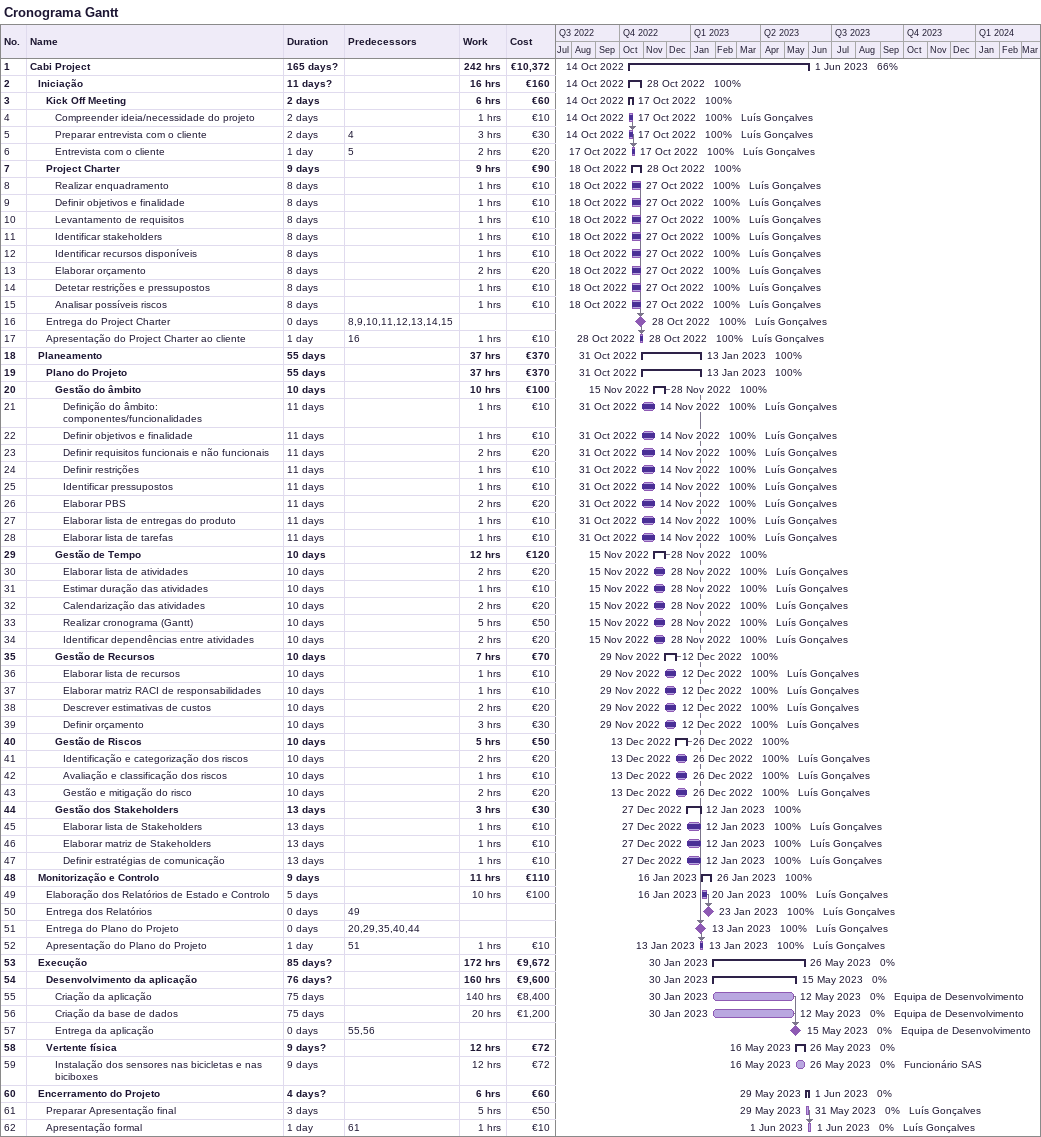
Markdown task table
Cronograma Gantt

| ID | Level | Task | Duration | Start | Finish | Predecessors | Resources | % complete | Work (h) | Cost (€) |
|---|---|---|---|---|---|---|---|---|---|---|
| 1 | 1 | **Cabi Project** | 165d? | 2022-10-14 | 2023-06-01 |  |  | 66 | 242 | 10372 |
| 2 | 2 | **Iniciação** | 11d? | 2022-10-14 | 2022-10-28 |  |  | 100 | 16 | 160 |
| 3 | 3 | **Kick Off Meeting** | 2d | 2022-10-14 | 2022-10-17 |  |  | 100 | 6 | 60 |
| 4 | 4 | Compreender ideia/necessidade do projeto | 2d | 2022-10-14 | 2022-10-17 |  | Luís Gonçalves | 100 | 1 | 10 |
| 5 | 4 | Preparar entrevista com o cliente | 2d | 2022-10-14 | 2022-10-17 | 4 | Luís Gonçalves | 100 | 3 | 30 |
| 6 | 4 | Entrevista com o cliente | 1d | 2022-10-17 | 2022-10-17 | 5 | Luís Gonçalves | 100 | 2 | 20 |
| 7 | 3 | **Project Charter** | 9d | 2022-10-18 | 2022-10-28 |  |  | 100 | 9 | 90 |
| 8 | 4 | Realizar enquadramento | 8d | 2022-10-18 | 2022-10-27 |  | Luís Gonçalves | 100 | 1 | 10 |
| 9 | 4 | Definir objetivos e finalidade | 8d | 2022-10-18 | 2022-10-27 |  | Luís Gonçalves | 100 | 1 | 10 |
| 10 | 4 | Levantamento de requisitos | 8d | 2022-10-18 | 2022-10-27 |  | Luís Gonçalves | 100 | 1 | 10 |
| 11 | 4 | Identificar stakeholders | 8d | 2022-10-18 | 2022-10-27 |  | Luís Gonçalves | 100 | 1 | 10 |
| 12 | 4 | Identificar recursos disponíveis | 8d | 2022-10-18 | 2022-10-27 |  | Luís Gonçalves | 100 | 1 | 10 |
| 13 | 4 | Elaborar orçamento | 8d | 2022-10-18 | 2022-10-27 |  | Luís Gonçalves | 100 | 2 | 20 |
| 14 | 4 | Detetar restrições e pressupostos | 8d | 2022-10-18 | 2022-10-27 |  | Luís Gonçalves | 100 | 1 | 10 |
| 15 | 4 | Analisar possíveis riscos | 8d | 2022-10-18 | 2022-10-27 |  | Luís Gonçalves | 100 | 1 | 10 |
| 16 | 3 | Entrega do Project Charter | 0d | 2022-10-28 | 2022-10-28 | 8, 9, 10, 11, 12, 13, 14, 15 | Luís Gonçalves | 100 |  |  |
| 17 | 3 | Apresentação do Project Charter ao cliente | 1d | 2022-10-28 | 2022-10-28 | 16 | Luís Gonçalves | 100 | 1 | 10 |
| 18 | 2 | **Planeamento** | 55d | 2022-10-31 | 2023-01-13 |  |  | 100 | 37 | 370 |
| 19 | 3 | **Plano do Projeto** | 55d | 2022-10-31 | 2023-01-13 |  |  | 100 | 37 | 370 |
| 20 | 4 | **Gestão do âmbito** | 10d | 2022-11-15 | 2022-11-28 |  |  | 100 | 10 | 100 |
| 21 | 5 | Definição do âmbito: componentes/funcionalidades | 11d | 2022-10-31 | 2022-11-14 |  | Luís Gonçalves | 100 | 1 | 10 |
| 22 | 5 | Definir objetivos e finalidade | 11d | 2022-10-31 | 2022-11-14 |  | Luís Gonçalves | 100 | 1 | 10 |
| 23 | 5 | Definir requisitos funcionais e não funcionais | 11d | 2022-10-31 | 2022-11-14 |  | Luís Gonçalves | 100 | 2 | 20 |
| 24 | 5 | Definir restrições | 11d | 2022-10-31 | 2022-11-14 |  | Luís Gonçalves | 100 | 1 | 10 |
| 25 | 5 | Identificar pressupostos | 11d | 2022-10-31 | 2022-11-14 |  | Luís Gonçalves | 100 | 1 | 10 |
| 26 | 5 | Elaborar PBS | 11d | 2022-10-31 | 2022-11-14 |  | Luís Gonçalves | 100 | 2 | 20 |
| 27 | 5 | Elaborar lista de entregas do produto | 11d | 2022-10-31 | 2022-11-14 |  | Luís Gonçalves | 100 | 1 | 10 |
| 28 | 5 | Elaborar lista de tarefas | 11d | 2022-10-31 | 2022-11-14 |  | Luís Gonçalves | 100 | 1 | 10 |
| 29 | 4 | **Gestão de Tempo** | 10d | 2022-11-15 | 2022-11-28 |  |  | 100 | 12 | 120 |
| 30 | 5 | Elaborar lista de atividades | 10d | 2022-11-15 | 2022-11-28 |  | Luís Gonçalves | 100 | 2 | 20 |
| 31 | 5 | Estimar duração das atividades | 10d | 2022-11-15 | 2022-11-28 |  | Luís Gonçalves | 100 | 1 | 10 |
| 32 | 5 | Calendarização das atividades | 10d | 2022-11-15 | 2022-11-28 |  | Luís Gonçalves | 100 | 2 | 20 |
| 33 | 5 | Realizar cronograma (Gantt) | 10d | 2022-11-15 | 2022-11-28 |  | Luís Gonçalves | 100 | 5 | 50 |
| 34 | 5 | Identificar dependências entre atividades | 10d | 2022-11-15 | 2022-11-28 |  | Luís Gonçalves | 100 | 2 | 20 |
| 35 | 4 | **Gestão de Recursos** | 10d | 2022-11-29 | 2022-12-12 |  |  | 100 | 7 | 70 |
| 36 | 5 | Elaborar lista de recursos | 10d | 2022-11-29 | 2022-12-12 |  | Luís Gonçalves | 100 | 1 | 10 |
| 37 | 5 | Elaborar matriz RACI de responsabilidades | 10d | 2022-11-29 | 2022-12-12 |  | Luís Gonçalves | 100 | 1 | 10 |
| 38 | 5 | Descrever estimativas de custos | 10d | 2022-11-29 | 2022-12-12 |  | Luís Gonçalves | 100 | 2 | 20 |
| 39 | 5 | Definir orçamento | 10d | 2022-11-29 | 2022-12-12 |  | Luís Gonçalves | 100 | 3 | 30 |
| 40 | 4 | **Gestão de Riscos** | 10d | 2022-12-13 | 2022-12-26 |  |  | 100 | 5 | 50 |
| 41 | 5 | Identificação e categorização dos riscos | 10d | 2022-12-13 | 2022-12-26 |  | Luís Gonçalves | 100 | 2 | 20 |
| 42 | 5 | Avaliação e classificação dos riscos | 10d | 2022-12-13 | 2022-12-26 |  | Luís Gonçalves | 100 | 1 | 10 |
| 43 | 5 | Gestão e mitigação do risco | 10d | 2022-12-13 | 2022-12-26 |  | Luís Gonçalves | 100 | 2 | 20 |
| 44 | 4 | **Gestão dos Stakeholders** | 13d | 2022-12-27 | 2023-01-12 |  |  | 100 | 3 | 30 |
| 45 | 5 | Elaborar lista de Stakeholders | 13d | 2022-12-27 | 2023-01-12 |  | Luís Gonçalves | 100 | 1 | 10 |
| 46 | 5 | Elaborar matriz de Stakeholders | 13d | 2022-12-27 | 2023-01-12 |  | Luís Gonçalves | 100 | 1 | 10 |
| 47 | 5 | Definir estratégias de comunicação | 13d | 2022-12-27 | 2023-01-12 |  | Luís Gonçalves | 100 | 1 | 10 |
| 48 | 2 | **Monitorização e Controlo** | 9d | 2023-01-16 | 2023-01-26 |  |  | 100 | 11 | 110 |
| 49 | 3 | Elaboração dos Relatórios de Estado e Controlo | 5d | 2023-01-16 | 2023-01-20 |  | Luís Gonçalves | 100 | 10 | 100 |
| 50 | 3 | Entrega dos Relatórios | 0d | 2023-01-23 | 2023-01-23 | 49 | Luís Gonçalves | 100 |  |  |
| 51 | 3 | Entrega do Plano do Projeto | 0d | 2023-01-13 | 2023-01-13 | 20, 29, 35, 40, 44 | Luís Gonçalves | 100 |  |  |
| 52 | 3 | Apresentação do Plano do Projeto | 1d | 2023-01-13 | 2023-01-13 | 51 | Luís Gonçalves | 100 | 1 | 10 |
| 53 | 2 | **Execução** | 85d? | 2023-01-30 | 2023-05-26 |  |  | 0 | 172 | 9672 |
| 54 | 3 | **Desenvolvimento da aplicação** | 76d? | 2023-01-30 | 2023-05-15 |  |  | 0 | 160 | 9600 |
| 55 | 4 | Criação da aplicação | 75d | 2023-01-30 | 2023-05-12 |  | Equipa de Desenvolvimento | 0 | 140 | 8400 |
| 56 | 4 | Criação da base de dados | 75d | 2023-01-30 | 2023-05-12 |  | Equipa de Desenvolvimento | 0 | 20 | 1200 |
| 57 | 4 | Entrega da aplicação | 0d | 2023-05-15 | 2023-05-15 | 55, 56 | Equipa de Desenvolvimento | 0 |  |  |
| 58 | 3 | **Vertente física** | 9d? | 2023-05-16 | 2023-05-26 |  |  | 0 | 12 | 72 |
| 59 | 4 | Instalação dos sensores nas bicicletas e nas biciboxes | 9d | 2023-05-16 | 2023-05-26 |  | Funcionário SAS | 0 | 12 | 72 |
| 60 | 2 | **Encerramento do Projeto** | 4d? | 2023-05-29 | 2023-06-01 |  |  | 0 | 6 | 60 |
| 61 | 3 | Preparar Apresentação final | 3d | 2023-05-29 | 2023-05-31 |  | Luís Gonçalves | 0 | 5 | 50 |
| 62 | 3 | Apresentação formal | 1d | 2023-06-01 | 2023-06-01 | 61 | Luís Gonçalves | 0 | 1 | 10 |
